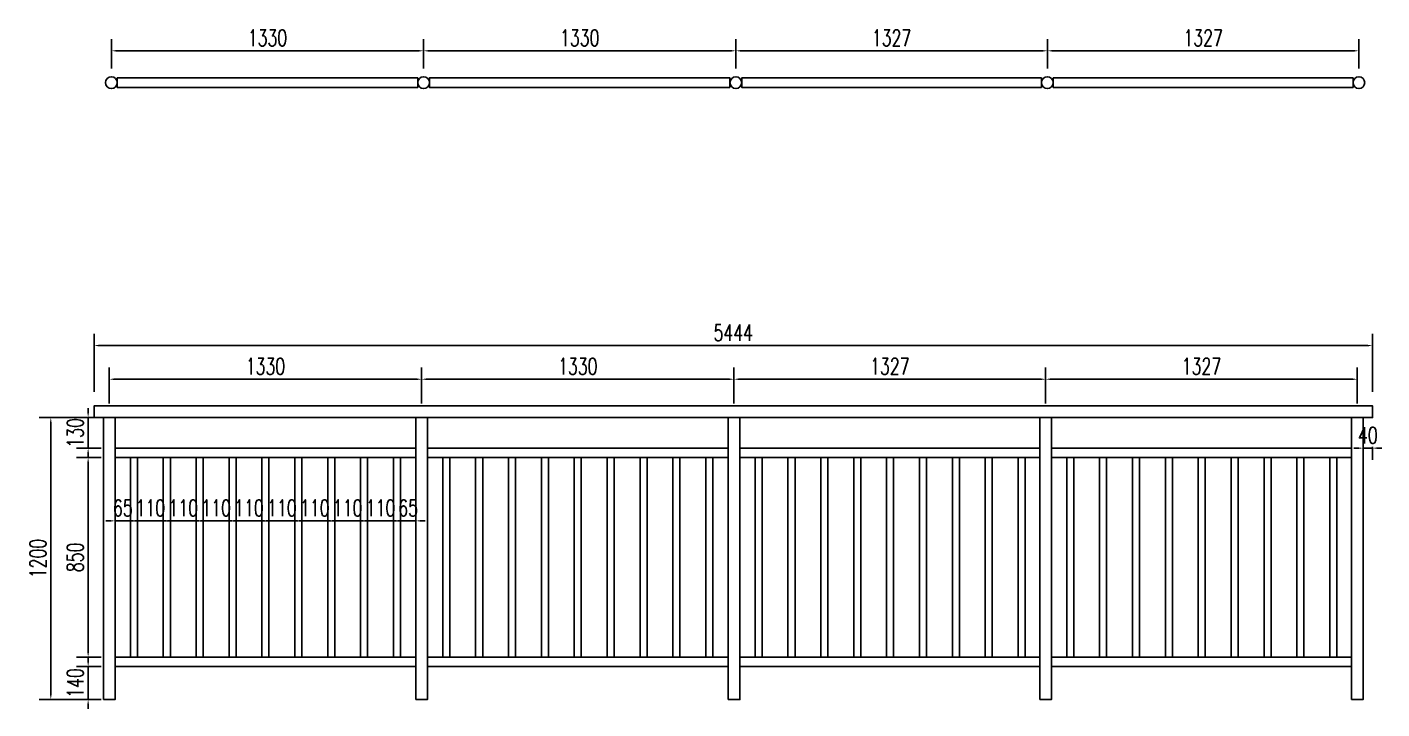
# Model space of a CAD drawing. Header units: millimetres. Extents: x -2430464 to 225692, y -180 to 1805330.
# Drawn here: x -1580155 to -1574387, y 614813 to 617715 of the extents above; entities that cross this region are included whole.
import ezdxf

# ---------------------------------------------------------------- set-up
doc = ezdxf.new("R2010")
doc.units = ezdxf.units.MM
doc.header["$LTSCALE"] = 1000
doc.layers.get('0').update_dxf_attribs({"linetype": 'CONTINUOUS'})
doc.layers.get('DEFPOINTS').update_dxf_attribs({"linetype": 'CONTINUOUS'})
for name, color, linetype in [('W-PLASTIC_RAILINGS塑木栏杆', 6, 'CONTINUOUS'), ('W-STEEL_FRAME钢架', 3, 'CONTINUOUS'), ('W-WOOD_FLOOR木地板', 30, 'CONTINUOUS')]:
    doc.layers.add(name, color=color, linetype=linetype)
doc.styles.add('STANDARD_T3', font='simplex.shx', dxfattribs={"width": 0.7, "bigfont": 'gbcbig.shx'})
doc.dimstyles.new('W&&20', dxfattribs={"dimtxt": 70, "dimasz": 20, "dimexe": 50, "dimexo": 60, "dimgap": 20, "dimtad": 1, "dimdec": 0, "dimzin": 0, "dimdsep": 46, "dimtxsty": 'STANDARD_T3', "dimcen": 0.09, "dimclrd": 1, "dimclre": 1, "dimclrt": 7, "dimazin": 2, "dimtfac": 1, "dimtdec": 0, "dimtix": 1, "dimtmove": 2, "dimatfit": 3, "dimfxl": 0, "dimtolj": 1, "dimtzin": 0, "dimarcsym": 0})

# ---------------------------------------------------------------- blocks, each defined once
blk = doc.blocks.new('*U583')
at = {"layer": 'W-PLASTIC_RAILINGS塑木栏杆'}
blk.add_lwpolyline([(-15, -420), (15, -420), (15, 430), (-15, 430)], close=True, dxfattribs=at)
blk = doc.blocks.new('*U584')
at = {"layer": 'W-PLASTIC_RAILINGS塑木栏杆', "color": 0, "linetype": 'ByBlock', "lineweight": -2, "transparency": 16777216}
for p in [(0, 0), (140, 0), (280, 0), (420, 0), (560, 0), (700, 0), (840, 0), (980, 0), (1120, 0)]:
    blk.add_blockref('*U583', p, dxfattribs=at)
blk = doc.blocks.new('*D587')
at = {"layer": 'DEFPOINTS', "color": 0, "transparency": 16777216}
for p in [(-1579870.5, 616052.8), (-1580054.5, 614852.8), (-1579830.5, 614852.8)]:
    blk.add_point(p, dxfattribs=at)
at = {"layer": 'W-WOOD_FLOOR木地板', "color": 1, "lineweight": -2, "transparency": 16777216}
for p, q in [((-1579930.5, 616052.8), (-1580104.5, 616052.8)), ((-1580054.5, 616032.8), (-1580054.5, 614872.8)), ((-1579890.5, 614852.8), (-1580104.5, 614852.8))]:
    blk.add_line(p, q, dxfattribs=at)
at = {"layer": 'W-WOOD_FLOOR木地板', "color": 1, "transparency": 16777216}
for points in [[(-1580057.9, 616032.8), (-1580051.2, 616032.8), (-1580054.5, 616052.8)], [(-1580057.9, 614872.8), (-1580051.2, 614872.8), (-1580054.5, 614852.8)]]:
    blk.add_solid(points, dxfattribs=at)
at = {"layer": 'W-WOOD_FLOOR木地板', "color": 7, "transparency": 16777216, "insert": (-1580109.5, 615452.8), "char_height": 70, "attachment_point": 5, "rotation": 90, "style": 'STANDARD_T3'}
blk.add_mtext('\\A1;1200', dxfattribs=at)
blk = doc.blocks.new('*D588')
at = {"layer": 'DEFPOINTS', "color": 0, "transparency": 16777216}
for p in [(-1579780.5, 615882.8), (-1579895.5, 615032.8), (-1579780.5, 615032.8)]:
    blk.add_point(p, dxfattribs=at)
at = {"layer": 'W-WOOD_FLOOR木地板', "color": 1, "lineweight": -2, "transparency": 16777216}
for p, q in [((-1579840.5, 615882.8), (-1579945.5, 615882.8)), ((-1579895.5, 615862.8), (-1579895.5, 615052.8)), ((-1579840.5, 615032.8), (-1579945.5, 615032.8))]:
    blk.add_line(p, q, dxfattribs=at)
at = {"layer": 'W-WOOD_FLOOR木地板', "color": 1, "transparency": 16777216}
for points in [[(-1579898.9, 615862.8), (-1579892.2, 615862.8), (-1579895.5, 615882.8)], [(-1579898.9, 615052.8), (-1579892.2, 615052.8), (-1579895.5, 615032.8)]]:
    blk.add_solid(points, dxfattribs=at)
at = {"layer": 'W-WOOD_FLOOR木地板', "color": 7, "transparency": 16777216, "insert": (-1579950.5, 615457.8), "char_height": 70, "attachment_point": 5, "rotation": 90, "style": 'STANDARD_T3'}
blk.add_mtext('\\A1;850', dxfattribs=at)
blk = doc.blocks.new('*D585')
at = {"layer": 'DEFPOINTS', "color": 0, "transparency": 16777216}
for p in [(-1579895.5, 616052.8), (-1579780.5, 616052.8), (-1579780.5, 615922.8)]:
    blk.add_point(p, dxfattribs=at)
at = {"layer": 'W-WOOD_FLOOR木地板', "color": 1, "lineweight": -2, "transparency": 16777216}
for p, q in [((-1579895.5, 616072.8), (-1579895.5, 616092.8)), ((-1579840.5, 616052.8), (-1579945.5, 616052.8)), ((-1579895.5, 615922.8), (-1579895.5, 616052.8)), ((-1579840.5, 615922.8), (-1579945.5, 615922.8)), ((-1579895.5, 615902.8), (-1579895.5, 615882.8))]:
    blk.add_line(p, q, dxfattribs=at)
at = {"layer": 'W-WOOD_FLOOR木地板', "color": 1, "transparency": 16777216}
for points in [[(-1579898.9, 616072.8), (-1579892.2, 616072.8), (-1579895.5, 616052.8)], [(-1579898.9, 615902.8), (-1579892.2, 615902.8), (-1579895.5, 615922.8)]]:
    blk.add_solid(points, dxfattribs=at)
at = {"layer": 'W-WOOD_FLOOR木地板', "color": 7, "transparency": 16777216, "insert": (-1579950.5, 615987.8), "char_height": 70, "attachment_point": 5, "rotation": 90, "style": 'STANDARD_T3'}
blk.add_mtext('\\A1;130', dxfattribs=at)
blk = doc.blocks.new('*D589')
at = {"layer": 'DEFPOINTS', "color": 0, "transparency": 16777216}
for p in [(-1579780.5, 614992.8), (-1579895.5, 614852.8), (-1579780.5, 614852.8)]:
    blk.add_point(p, dxfattribs=at)
at = {"layer": 'W-WOOD_FLOOR木地板', "color": 1, "lineweight": -2, "transparency": 16777216}
for p, q in [((-1579895.5, 615012.8), (-1579895.5, 615032.8)), ((-1579840.5, 614992.8), (-1579945.5, 614992.8)), ((-1579895.5, 614992.8), (-1579895.5, 614852.8)), ((-1579840.5, 614852.8), (-1579945.5, 614852.8)), ((-1579895.5, 614832.8), (-1579895.5, 614812.8))]:
    blk.add_line(p, q, dxfattribs=at)
at = {"layer": 'W-WOOD_FLOOR木地板', "color": 1, "transparency": 16777216}
for points in [[(-1579898.8, 615012.8), (-1579892.1, 615012.8), (-1579895.5, 614992.8)], [(-1579898.8, 614832.8), (-1579892.1, 614832.8), (-1579895.5, 614852.8)]]:
    blk.add_solid(points, dxfattribs=at)
at = {"layer": 'W-WOOD_FLOOR木地板', "color": 7, "transparency": 16777216, "insert": (-1579950.5, 614922.8), "char_height": 70, "attachment_point": 5, "rotation": 90, "style": 'STANDARD_T3'}
blk.add_mtext('\\A1;140', dxfattribs=at)
blk = doc.blocks.new('*D590')
at = {"layer": 'DEFPOINTS', "color": 0, "transparency": 16777216}
for p in [(-1578475.5, 616216.3), (-1579805.5, 616052.8), (-1578475.5, 616052.8)]:
    blk.add_point(p, dxfattribs=at)
at = {"layer": 'W-WOOD_FLOOR木地板', "color": 1, "lineweight": -2, "transparency": 16777216}
for p, q in [((-1579805.5, 616112.8), (-1579805.5, 616266.3)), ((-1578475.5, 616112.8), (-1578475.5, 616266.3)), ((-1579785.5, 616216.3), (-1578495.5, 616216.3))]:
    blk.add_line(p, q, dxfattribs=at)
at = {"layer": 'W-WOOD_FLOOR木地板', "color": 1, "transparency": 16777216}
for points in [[(-1579785.5, 616219.6), (-1579785.5, 616212.9), (-1579805.5, 616216.3)], [(-1578495.5, 616219.6), (-1578495.5, 616212.9), (-1578475.5, 616216.3)]]:
    blk.add_solid(points, dxfattribs=at)
at = {"layer": 'W-WOOD_FLOOR木地板', "color": 7, "transparency": 16777216, "insert": (-1579140.5, 616271.3), "char_height": 70, "attachment_point": 5, "style": 'STANDARD_T3'}
blk.add_mtext('\\A1;1330', dxfattribs=at)
blk = doc.blocks.new('*D591')
at = {"layer": 'DEFPOINTS', "color": 0, "transparency": 16777216}
for p in [(-1577145.5, 616216.3), (-1578475.5, 616052.8), (-1577145.5, 616052.8)]:
    blk.add_point(p, dxfattribs=at)
at = {"layer": 'W-WOOD_FLOOR木地板', "color": 1, "lineweight": -2, "transparency": 16777216}
for p, q in [((-1578475.5, 616112.8), (-1578475.5, 616266.3)), ((-1577145.5, 616112.8), (-1577145.5, 616266.3)), ((-1578455.5, 616216.3), (-1577165.5, 616216.3))]:
    blk.add_line(p, q, dxfattribs=at)
at = {"layer": 'W-WOOD_FLOOR木地板', "color": 1, "transparency": 16777216}
for points in [[(-1578455.5, 616219.6), (-1578455.5, 616212.9), (-1578475.5, 616216.3)], [(-1577165.5, 616219.6), (-1577165.5, 616212.9), (-1577145.5, 616216.3)]]:
    blk.add_solid(points, dxfattribs=at)
at = {"layer": 'W-WOOD_FLOOR木地板', "color": 7, "transparency": 16777216, "insert": (-1577810.5, 616271.3), "char_height": 70, "attachment_point": 5, "style": 'STANDARD_T3'}
blk.add_mtext('\\A1;1330', dxfattribs=at)
blk = doc.blocks.new('*D592')
at = {"layer": 'DEFPOINTS', "color": 0, "transparency": 16777216}
for p in [(-1575818.5, 616216.3), (-1577145.5, 616052.8), (-1575818.5, 616052.8)]:
    blk.add_point(p, dxfattribs=at)
at = {"layer": 'W-WOOD_FLOOR木地板', "color": 1, "lineweight": -2, "transparency": 16777216}
for p, q in [((-1577145.5, 616112.8), (-1577145.5, 616266.3)), ((-1575818.5, 616112.8), (-1575818.5, 616266.3)), ((-1577125.5, 616216.3), (-1575838.5, 616216.3))]:
    blk.add_line(p, q, dxfattribs=at)
at = {"layer": 'W-WOOD_FLOOR木地板', "color": 1, "transparency": 16777216}
for points in [[(-1577125.5, 616219.6), (-1577125.5, 616212.9), (-1577145.5, 616216.3)], [(-1575838.5, 616219.6), (-1575838.5, 616212.9), (-1575818.5, 616216.3)]]:
    blk.add_solid(points, dxfattribs=at)
at = {"layer": 'W-WOOD_FLOOR木地板', "color": 7, "transparency": 16777216, "insert": (-1576482, 616271.3), "char_height": 70, "attachment_point": 5, "style": 'STANDARD_T3'}
blk.add_mtext('\\A1;1327', dxfattribs=at)
blk = doc.blocks.new('*D593')
at = {"layer": 'DEFPOINTS', "color": 0, "transparency": 16777216}
for p in [(-1579780.5, 615690.3), (-1579715.5, 615690.3), (-1579715.5, 615613.3)]:
    blk.add_point(p, dxfattribs=at)
at = {"layer": 'W-WOOD_FLOOR木地板', "color": 1, "lineweight": -2, "transparency": 16777216}
for p, q in [((-1579800.5, 615613.3), (-1579820.5, 615613.3)), ((-1579780.5, 615630.3), (-1579780.5, 615563.3)), ((-1579780.5, 615613.3), (-1579715.5, 615613.3)), ((-1579715.5, 615630.3), (-1579715.5, 615563.3)), ((-1579695.5, 615613.3), (-1579675.5, 615613.3))]:
    blk.add_line(p, q, dxfattribs=at)
at = {"layer": 'W-WOOD_FLOOR木地板', "color": 1, "transparency": 16777216}
for points in [[(-1579800.5, 615616.6), (-1579800.5, 615609.9), (-1579780.5, 615613.3)], [(-1579695.5, 615616.6), (-1579695.5, 615609.9), (-1579715.5, 615613.3)]]:
    blk.add_solid(points, dxfattribs=at)
at = {"layer": 'W-WOOD_FLOOR木地板', "color": 7, "transparency": 16777216, "insert": (-1579748, 615668.3), "char_height": 70, "attachment_point": 5, "style": 'STANDARD_T3'}
blk.add_mtext('\\A1;65', dxfattribs=at)
blk = doc.blocks.new('*D586')
at = {"layer": 'DEFPOINTS', "color": 0, "transparency": 16777216}
for p in [(-1579685.5, 615690.3), (-1579575.5, 615690.3), (-1579575.5, 615613.3)]:
    blk.add_point(p, dxfattribs=at)
at = {"layer": 'W-WOOD_FLOOR木地板', "color": 1, "lineweight": -2, "transparency": 16777216}
for p, q in [((-1579705.5, 615613.3), (-1579725.5, 615613.3)), ((-1579685.5, 615630.3), (-1579685.5, 615563.3)), ((-1579685.5, 615613.3), (-1579575.5, 615613.3)), ((-1579575.5, 615630.3), (-1579575.5, 615563.3)), ((-1579555.5, 615613.3), (-1579535.5, 615613.3))]:
    blk.add_line(p, q, dxfattribs=at)
at = {"layer": 'W-WOOD_FLOOR木地板', "color": 1, "transparency": 16777216}
for points in [[(-1579705.5, 615616.6), (-1579705.5, 615609.9), (-1579685.5, 615613.3)], [(-1579555.5, 615616.6), (-1579555.5, 615609.9), (-1579575.5, 615613.3)]]:
    blk.add_solid(points, dxfattribs=at)
at = {"layer": 'W-WOOD_FLOOR木地板', "color": 7, "transparency": 16777216, "insert": (-1579630.5, 615668.3), "char_height": 70, "attachment_point": 5, "style": 'STANDARD_T3'}
blk.add_mtext('\\A1;110', dxfattribs=at)
blk = doc.blocks.new('*D594')
at = {"layer": 'DEFPOINTS', "color": 0, "transparency": 16777216}
for p in [(-1574491.5, 616216.3), (-1575818.5, 616052.8), (-1574491.5, 616052.8)]:
    blk.add_point(p, dxfattribs=at)
at = {"layer": 'W-WOOD_FLOOR木地板', "color": 1, "lineweight": -2, "transparency": 16777216}
for p, q in [((-1575818.5, 616112.8), (-1575818.5, 616266.3)), ((-1574491.5, 616112.8), (-1574491.5, 616266.3)), ((-1575798.5, 616216.3), (-1574511.5, 616216.3))]:
    blk.add_line(p, q, dxfattribs=at)
at = {"layer": 'W-WOOD_FLOOR木地板', "color": 1, "transparency": 16777216}
for points in [[(-1575798.5, 616219.6), (-1575798.5, 616212.9), (-1575818.5, 616216.3)], [(-1574511.5, 616219.6), (-1574511.5, 616212.9), (-1574491.5, 616216.3)]]:
    blk.add_solid(points, dxfattribs=at)
at = {"layer": 'W-WOOD_FLOOR木地板', "color": 7, "transparency": 16777216, "insert": (-1575155, 616271.3), "char_height": 70, "attachment_point": 5, "style": 'STANDARD_T3'}
blk.add_mtext('\\A1;1327', dxfattribs=at)
blk = doc.blocks.new('*D911')
at = {"layer": 'DEFPOINTS', "color": 0, "transparency": 16777216}
for p in [(-1578565.5, 615690.3), (-1578500.5, 615690.3), (-1578500.5, 615613.3)]:
    blk.add_point(p, dxfattribs=at)
at = {"layer": 'W-WOOD_FLOOR木地板', "color": 1, "lineweight": -2, "transparency": 16777216}
for p, q in [((-1578585.5, 615613.3), (-1578605.5, 615613.3)), ((-1578565.5, 615630.3), (-1578565.5, 615563.3)), ((-1578565.5, 615613.3), (-1578500.5, 615613.3)), ((-1578500.5, 615630.3), (-1578500.5, 615563.3)), ((-1578480.5, 615613.3), (-1578460.5, 615613.3))]:
    blk.add_line(p, q, dxfattribs=at)
at = {"layer": 'W-WOOD_FLOOR木地板', "color": 1, "transparency": 16777216}
for points in [[(-1578585.5, 615616.6), (-1578585.5, 615609.9), (-1578565.5, 615613.3)], [(-1578480.5, 615616.6), (-1578480.5, 615609.9), (-1578500.5, 615613.3)]]:
    blk.add_solid(points, dxfattribs=at)
at = {"layer": 'W-WOOD_FLOOR木地板', "color": 7, "transparency": 16777216, "insert": (-1578533, 615668.3), "char_height": 70, "attachment_point": 5, "style": 'STANDARD_T3'}
blk.add_mtext('\\A1;65', dxfattribs=at)
blk = doc.blocks.new('*D2095')
at = {"color": 1, "lineweight": -2, "transparency": 16777216}
for p, q in [((-1574486.5, 615922.8), (-1574506.5, 615922.8)), ((-1574466.5, 615927.8), (-1574466.5, 615872.8)), ((-1574466.5, 615922.8), (-1574426.5, 615922.8)), ((-1574426.5, 615927.8), (-1574426.5, 615872.8)), ((-1574406.5, 615922.8), (-1574386.5, 615922.8))]:
    blk.add_line(p, q, dxfattribs=at)
at = {"color": 1, "transparency": 16777216}
for points in [[(-1574486.5, 615926.1), (-1574486.5, 615919.4), (-1574466.5, 615922.8)], [(-1574406.5, 615926.1), (-1574406.5, 615919.4), (-1574426.5, 615922.8)]]:
    blk.add_solid(points, dxfattribs=at)
at = {"layer": 'DEFPOINTS', "color": 0, "transparency": 16777216}
for p in [(-1574466.5, 616052.8), (-1574426.5, 616052.8), (-1574426.5, 615922.8)]:
    blk.add_point(p, dxfattribs=at)
at = {"color": 7, "transparency": 16777216, "insert": (-1574446.5, 615977.8), "char_height": 70, "attachment_point": 5, "style": 'STANDARD_T3'}
blk.add_mtext('\\A1;40', dxfattribs=at)
blk = doc.blocks.new('*D2201')
at = {"color": 1, "lineweight": -2, "transparency": 16777216}
for p, q in [((-1579870.5, 616162.8), (-1579870.5, 616409.5)), ((-1579850.5, 616359.5), (-1574446.5, 616359.5)), ((-1574426.5, 616162.8), (-1574426.5, 616409.5))]:
    blk.add_line(p, q, dxfattribs=at)
at = {"color": 1, "transparency": 16777216}
for points in [[(-1579850.5, 616362.9), (-1579850.5, 616356.2), (-1579870.5, 616359.5)], [(-1574446.5, 616362.9), (-1574446.5, 616356.2), (-1574426.5, 616359.5)]]:
    blk.add_solid(points, dxfattribs=at)
at = {"layer": 'DEFPOINTS', "color": 0, "transparency": 16777216}
for p in [(-1574426.5, 616359.5), (-1579870.5, 616102.8), (-1574426.5, 616102.8)]:
    blk.add_point(p, dxfattribs=at)
at = {"color": 7, "transparency": 16777216, "insert": (-1577148.5, 616414.5), "char_height": 70, "attachment_point": 5, "style": 'STANDARD_T3'}
blk.add_mtext('\\A1;5444', dxfattribs=at)
blk = doc.blocks.new('*D2217')
at = {"layer": 'DEFPOINTS', "color": 0, "transparency": 16777216}
for p in [(-1578467, 617614.4), (-1579796.5, 617478.8), (-1578467, 617478.8)]:
    blk.add_point(p, dxfattribs=at)
at = {"layer": 'W-STEEL_FRAME钢架', "color": 1, "lineweight": -2, "transparency": 16777216}
for p, q in [((-1579796.5, 617538.8), (-1579796.5, 617664.4)), ((-1578467, 617538.8), (-1578467, 617664.4)), ((-1579776.5, 617614.4), (-1578487, 617614.4))]:
    blk.add_line(p, q, dxfattribs=at)
at = {"layer": 'W-STEEL_FRAME钢架', "color": 1, "transparency": 16777216}
for points in [[(-1579776.5, 617617.7), (-1579776.5, 617611.1), (-1579796.5, 617614.4)], [(-1578487, 617617.7), (-1578487, 617611.1), (-1578467, 617614.4)]]:
    blk.add_solid(points, dxfattribs=at)
at = {"layer": 'W-STEEL_FRAME钢架', "color": 7, "transparency": 16777216, "insert": (-1579131.8, 617669.4), "char_height": 70, "attachment_point": 5, "style": 'STANDARD_T3'}
blk.add_mtext('\\A1;1330', dxfattribs=at)
blk = doc.blocks.new('*D2218')
at = {"layer": 'DEFPOINTS', "color": 0, "transparency": 16777216}
for p in [(-1577137.5, 617614.4), (-1578467, 617478.8), (-1577137.5, 617478.8)]:
    blk.add_point(p, dxfattribs=at)
at = {"layer": 'W-STEEL_FRAME钢架', "color": 1, "lineweight": -2, "transparency": 16777216}
for p, q in [((-1578467, 617538.8), (-1578467, 617664.4)), ((-1577137.5, 617538.8), (-1577137.5, 617664.4)), ((-1578447, 617614.4), (-1577157.5, 617614.4))]:
    blk.add_line(p, q, dxfattribs=at)
at = {"layer": 'W-STEEL_FRAME钢架', "color": 1, "transparency": 16777216}
for points in [[(-1578447, 617617.7), (-1578447, 617611.1), (-1578467, 617614.4)], [(-1577157.5, 617617.7), (-1577157.5, 617611.1), (-1577137.5, 617614.4)]]:
    blk.add_solid(points, dxfattribs=at)
at = {"layer": 'W-STEEL_FRAME钢架', "color": 7, "transparency": 16777216, "insert": (-1577802.3, 617669.4), "char_height": 70, "attachment_point": 5, "style": 'STANDARD_T3'}
blk.add_mtext('\\A1;1330', dxfattribs=at)
blk = doc.blocks.new('*D2219')
at = {"layer": 'DEFPOINTS', "color": 0, "transparency": 16777216}
for p in [(-1575811, 617614.4), (-1577137.5, 617478.8), (-1575811, 617478.8)]:
    blk.add_point(p, dxfattribs=at)
at = {"layer": 'W-STEEL_FRAME钢架', "color": 1, "lineweight": -2, "transparency": 16777216}
for p, q in [((-1577137.5, 617538.8), (-1577137.5, 617664.4)), ((-1575811, 617538.8), (-1575811, 617664.4)), ((-1577117.5, 617614.4), (-1575831, 617614.4))]:
    blk.add_line(p, q, dxfattribs=at)
at = {"layer": 'W-STEEL_FRAME钢架', "color": 1, "transparency": 16777216}
for points in [[(-1577117.5, 617617.7), (-1577117.5, 617611.1), (-1577137.5, 617614.4)], [(-1575831, 617617.7), (-1575831, 617611.1), (-1575811, 617614.4)]]:
    blk.add_solid(points, dxfattribs=at)
at = {"layer": 'W-STEEL_FRAME钢架', "color": 7, "transparency": 16777216, "insert": (-1576474.3, 617669.4), "char_height": 70, "attachment_point": 5, "style": 'STANDARD_T3'}
blk.add_mtext('\\A1;1327', dxfattribs=at)
blk = doc.blocks.new('*D2220')
at = {"layer": 'DEFPOINTS', "color": 0, "transparency": 16777216}
for p in [(-1574484.5, 617614.4), (-1575811, 617478.8), (-1574484.5, 617478.8)]:
    blk.add_point(p, dxfattribs=at)
at = {"layer": 'W-STEEL_FRAME钢架', "color": 1, "lineweight": -2, "transparency": 16777216}
for p, q in [((-1575811, 617538.8), (-1575811, 617664.4)), ((-1574484.5, 617538.8), (-1574484.5, 617664.4)), ((-1575791, 617614.4), (-1574504.5, 617614.4))]:
    blk.add_line(p, q, dxfattribs=at)
at = {"layer": 'W-STEEL_FRAME钢架', "color": 1, "transparency": 16777216}
for points in [[(-1575791, 617617.7), (-1575791, 617611.1), (-1575811, 617614.4)], [(-1574504.5, 617617.7), (-1574504.5, 617611.1), (-1574484.5, 617614.4)]]:
    blk.add_solid(points, dxfattribs=at)
at = {"layer": 'W-STEEL_FRAME钢架', "color": 7, "transparency": 16777216, "insert": (-1575147.8, 617669.4), "char_height": 70, "attachment_point": 5, "style": 'STANDARD_T3'}
blk.add_mtext('\\A1;1327', dxfattribs=at)
blk = doc.blocks.new('*D2663')
at = {"layer": 'DEFPOINTS', "color": 0, "transparency": 16777216}
for p in [(-1579545.5, 615690.3), (-1579435.5, 615690.3), (-1579435.5, 615613.3)]:
    blk.add_point(p, dxfattribs=at)
at = {"layer": 'W-WOOD_FLOOR木地板', "color": 1, "lineweight": -2, "transparency": 16777216}
for p, q in [((-1579565.5, 615613.3), (-1579585.5, 615613.3)), ((-1579545.5, 615630.3), (-1579545.5, 615563.3)), ((-1579545.5, 615613.3), (-1579435.5, 615613.3)), ((-1579435.5, 615630.3), (-1579435.5, 615563.3)), ((-1579415.5, 615613.3), (-1579395.5, 615613.3))]:
    blk.add_line(p, q, dxfattribs=at)
at = {"layer": 'W-WOOD_FLOOR木地板', "color": 1, "transparency": 16777216}
for points in [[(-1579565.5, 615616.6), (-1579565.5, 615609.9), (-1579545.5, 615613.3)], [(-1579415.5, 615616.6), (-1579415.5, 615609.9), (-1579435.5, 615613.3)]]:
    blk.add_solid(points, dxfattribs=at)
at = {"layer": 'W-WOOD_FLOOR木地板', "color": 7, "transparency": 16777216, "insert": (-1579490.5, 615668.3), "char_height": 70, "attachment_point": 5, "style": 'STANDARD_T3'}
blk.add_mtext('\\A1;110', dxfattribs=at)
blk = doc.blocks.new('*D2664')
at = {"layer": 'DEFPOINTS', "color": 0, "transparency": 16777216}
for p in [(-1579405.5, 615690.3), (-1579295.5, 615690.3), (-1579295.5, 615613.3)]:
    blk.add_point(p, dxfattribs=at)
at = {"layer": 'W-WOOD_FLOOR木地板', "color": 1, "lineweight": -2, "transparency": 16777216}
for p, q in [((-1579425.5, 615613.3), (-1579445.5, 615613.3)), ((-1579405.5, 615630.3), (-1579405.5, 615563.3)), ((-1579405.5, 615613.3), (-1579295.5, 615613.3)), ((-1579295.5, 615630.3), (-1579295.5, 615563.3)), ((-1579275.5, 615613.3), (-1579255.5, 615613.3))]:
    blk.add_line(p, q, dxfattribs=at)
at = {"layer": 'W-WOOD_FLOOR木地板', "color": 1, "transparency": 16777216}
for points in [[(-1579425.5, 615616.6), (-1579425.5, 615609.9), (-1579405.5, 615613.3)], [(-1579275.5, 615616.6), (-1579275.5, 615609.9), (-1579295.5, 615613.3)]]:
    blk.add_solid(points, dxfattribs=at)
at = {"layer": 'W-WOOD_FLOOR木地板', "color": 7, "transparency": 16777216, "insert": (-1579350.5, 615668.3), "char_height": 70, "attachment_point": 5, "style": 'STANDARD_T3'}
blk.add_mtext('\\A1;110', dxfattribs=at)
blk = doc.blocks.new('*D2665')
at = {"layer": 'DEFPOINTS', "color": 0, "transparency": 16777216}
for p in [(-1579265.5, 615690.3), (-1579155.5, 615690.3), (-1579155.5, 615613.3)]:
    blk.add_point(p, dxfattribs=at)
at = {"layer": 'W-WOOD_FLOOR木地板', "color": 1, "lineweight": -2, "transparency": 16777216}
for p, q in [((-1579285.5, 615613.3), (-1579305.5, 615613.3)), ((-1579265.5, 615630.3), (-1579265.5, 615563.3)), ((-1579265.5, 615613.3), (-1579155.5, 615613.3)), ((-1579155.5, 615630.3), (-1579155.5, 615563.3)), ((-1579135.5, 615613.3), (-1579115.5, 615613.3))]:
    blk.add_line(p, q, dxfattribs=at)
at = {"layer": 'W-WOOD_FLOOR木地板', "color": 1, "transparency": 16777216}
for points in [[(-1579285.5, 615616.6), (-1579285.5, 615609.9), (-1579265.5, 615613.3)], [(-1579135.5, 615616.6), (-1579135.5, 615609.9), (-1579155.5, 615613.3)]]:
    blk.add_solid(points, dxfattribs=at)
at = {"layer": 'W-WOOD_FLOOR木地板', "color": 7, "transparency": 16777216, "insert": (-1579210.5, 615668.3), "char_height": 70, "attachment_point": 5, "style": 'STANDARD_T3'}
blk.add_mtext('\\A1;110', dxfattribs=at)
blk = doc.blocks.new('*D2666')
at = {"layer": 'DEFPOINTS', "color": 0, "transparency": 16777216}
for p in [(-1579125.5, 615690.3), (-1579015.5, 615690.3), (-1579015.5, 615613.3)]:
    blk.add_point(p, dxfattribs=at)
at = {"layer": 'W-WOOD_FLOOR木地板', "color": 1, "lineweight": -2, "transparency": 16777216}
for p, q in [((-1579145.5, 615613.3), (-1579165.5, 615613.3)), ((-1579125.5, 615630.3), (-1579125.5, 615563.3)), ((-1579125.5, 615613.3), (-1579015.5, 615613.3)), ((-1579015.5, 615630.3), (-1579015.5, 615563.3)), ((-1578995.5, 615613.3), (-1578975.5, 615613.3))]:
    blk.add_line(p, q, dxfattribs=at)
at = {"layer": 'W-WOOD_FLOOR木地板', "color": 1, "transparency": 16777216}
for points in [[(-1579145.5, 615616.6), (-1579145.5, 615609.9), (-1579125.5, 615613.3)], [(-1578995.5, 615616.6), (-1578995.5, 615609.9), (-1579015.5, 615613.3)]]:
    blk.add_solid(points, dxfattribs=at)
at = {"layer": 'W-WOOD_FLOOR木地板', "color": 7, "transparency": 16777216, "insert": (-1579070.5, 615668.3), "char_height": 70, "attachment_point": 5, "style": 'STANDARD_T3'}
blk.add_mtext('\\A1;110', dxfattribs=at)
blk = doc.blocks.new('*D2667')
at = {"layer": 'DEFPOINTS', "color": 0, "transparency": 16777216}
for p in [(-1578985.5, 615690.3), (-1578875.5, 615690.3), (-1578875.5, 615613.3)]:
    blk.add_point(p, dxfattribs=at)
at = {"layer": 'W-WOOD_FLOOR木地板', "color": 1, "lineweight": -2, "transparency": 16777216}
for p, q in [((-1579005.5, 615613.3), (-1579025.5, 615613.3)), ((-1578985.5, 615630.3), (-1578985.5, 615563.3)), ((-1578985.5, 615613.3), (-1578875.5, 615613.3)), ((-1578875.5, 615630.3), (-1578875.5, 615563.3)), ((-1578855.5, 615613.3), (-1578835.5, 615613.3))]:
    blk.add_line(p, q, dxfattribs=at)
at = {"layer": 'W-WOOD_FLOOR木地板', "color": 1, "transparency": 16777216}
for points in [[(-1579005.5, 615616.6), (-1579005.5, 615609.9), (-1578985.5, 615613.3)], [(-1578855.5, 615616.6), (-1578855.5, 615609.9), (-1578875.5, 615613.3)]]:
    blk.add_solid(points, dxfattribs=at)
at = {"layer": 'W-WOOD_FLOOR木地板', "color": 7, "transparency": 16777216, "insert": (-1578930.5, 615668.3), "char_height": 70, "attachment_point": 5, "style": 'STANDARD_T3'}
blk.add_mtext('\\A1;110', dxfattribs=at)
blk = doc.blocks.new('*D2668')
at = {"layer": 'DEFPOINTS', "color": 0, "transparency": 16777216}
for p in [(-1578845.5, 615690.3), (-1578735.5, 615690.3), (-1578735.5, 615613.3)]:
    blk.add_point(p, dxfattribs=at)
at = {"layer": 'W-WOOD_FLOOR木地板', "color": 1, "lineweight": -2, "transparency": 16777216}
for p, q in [((-1578865.5, 615613.3), (-1578885.5, 615613.3)), ((-1578845.5, 615630.3), (-1578845.5, 615563.3)), ((-1578845.5, 615613.3), (-1578735.5, 615613.3)), ((-1578735.5, 615630.3), (-1578735.5, 615563.3)), ((-1578715.5, 615613.3), (-1578695.5, 615613.3))]:
    blk.add_line(p, q, dxfattribs=at)
at = {"layer": 'W-WOOD_FLOOR木地板', "color": 1, "transparency": 16777216}
for points in [[(-1578865.5, 615616.6), (-1578865.5, 615609.9), (-1578845.5, 615613.3)], [(-1578715.5, 615616.6), (-1578715.5, 615609.9), (-1578735.5, 615613.3)]]:
    blk.add_solid(points, dxfattribs=at)
at = {"layer": 'W-WOOD_FLOOR木地板', "color": 7, "transparency": 16777216, "insert": (-1578790.5, 615668.3), "char_height": 70, "attachment_point": 5, "style": 'STANDARD_T3'}
blk.add_mtext('\\A1;110', dxfattribs=at)
blk = doc.blocks.new('*D2669')
at = {"layer": 'DEFPOINTS', "color": 0, "transparency": 16777216}
for p in [(-1578705.5, 615690.3), (-1578595.5, 615690.3), (-1578595.5, 615613.3)]:
    blk.add_point(p, dxfattribs=at)
at = {"layer": 'W-WOOD_FLOOR木地板', "color": 1, "lineweight": -2, "transparency": 16777216}
for p, q in [((-1578725.5, 615613.3), (-1578745.5, 615613.3)), ((-1578705.5, 615630.3), (-1578705.5, 615563.3)), ((-1578705.5, 615613.3), (-1578595.5, 615613.3)), ((-1578595.5, 615630.3), (-1578595.5, 615563.3)), ((-1578575.5, 615613.3), (-1578555.5, 615613.3))]:
    blk.add_line(p, q, dxfattribs=at)
at = {"layer": 'W-WOOD_FLOOR木地板', "color": 1, "transparency": 16777216}
for points in [[(-1578725.5, 615616.6), (-1578725.5, 615609.9), (-1578705.5, 615613.3)], [(-1578575.5, 615616.6), (-1578575.5, 615609.9), (-1578595.5, 615613.3)]]:
    blk.add_solid(points, dxfattribs=at)
at = {"layer": 'W-WOOD_FLOOR木地板', "color": 7, "transparency": 16777216, "insert": (-1578650.5, 615668.3), "char_height": 70, "attachment_point": 5, "style": 'STANDARD_T3'}
blk.add_mtext('\\A1;110', dxfattribs=at)
blk = doc.blocks.new('*U2670')
at = {"layer": 'W-PLASTIC_RAILINGS塑木栏杆'}
blk.add_lwpolyline([(-15, -420), (15, -420), (15, 430), (-15, 430)], close=True, dxfattribs=at)
blk = doc.blocks.new('*U2671')
at = {"layer": 'W-PLASTIC_RAILINGS塑木栏杆', "color": 0, "linetype": 'ByBlock', "lineweight": -2, "transparency": 16777216}
for p in [(0, 0), (140, 0), (280, 0), (420, 0), (560, 0), (700, 0), (840, 0), (980, 0), (1120, 0)]:
    blk.add_blockref('*U2670', p, dxfattribs=at)
blk = doc.blocks.new('*U2672')
at = {"layer": 'W-PLASTIC_RAILINGS塑木栏杆'}
blk.add_lwpolyline([(-15, -420), (15, -420), (15, 430), (-15, 430)], close=True, dxfattribs=at)
blk = doc.blocks.new('*U2673')
at = {"layer": 'W-PLASTIC_RAILINGS塑木栏杆', "color": 0, "linetype": 'ByBlock', "lineweight": -2, "transparency": 16777216}
for p in [(0, 0), (140, 0), (280, 0), (420, 0), (560, 0), (700, 0), (840, 0), (980, 0), (1120, 0)]:
    blk.add_blockref('*U2672', p, dxfattribs=at)
blk = doc.blocks.new('*U2674')
at = {"layer": 'W-PLASTIC_RAILINGS塑木栏杆'}
blk.add_lwpolyline([(-15, -420), (15, -420), (15, 430), (-15, 430)], close=True, dxfattribs=at)
blk = doc.blocks.new('*U2675')
at = {"layer": 'W-PLASTIC_RAILINGS塑木栏杆', "color": 0, "linetype": 'ByBlock', "lineweight": -2, "transparency": 16777216}
for p in [(0, 0), (140, 0), (280, 0), (420, 0), (560, 0), (700, 0), (840, 0), (980, 0), (1120, 0)]:
    blk.add_blockref('*U2674', p, dxfattribs=at)

msp = doc.modelspace()

# ---------------------------------------------------------------- linework, layer by layer
at = {"layer": 'W-PLASTIC_RAILINGS塑木栏杆'}
for points in [[(-1579771.52, 617458.81), (-1578492.02, 617458.81), (-1578492.02, 617498.81), (-1579771.52, 617498.81)], [(-1577162.52, 617458.81), (-1578442.02, 617458.81), (-1578442.02, 617498.81), (-1577162.52, 617498.81)], [(-1575836.02, 617458.81), (-1577112.52, 617458.81), (-1577112.52, 617498.81), (-1575836.02, 617498.81)], [(-1574509.52, 617458.81), (-1575786.02, 617458.81), (-1575786.02, 617498.81), (-1574509.52, 617498.81)], [(-1579870.52, 616052.76), (-1574426.52, 616052.76), (-1574426.52, 616102.76), (-1579870.52, 616102.76)], [(-1579830.52, 614852.76), (-1579780.52, 614852.76), (-1579780.52, 616052.76), (-1579830.52, 616052.76)], [(-1578500.52, 614852.76), (-1578450.52, 614852.76), (-1578450.52, 616052.76), (-1578500.52, 616052.76)], [(-1577170.52, 614852.76), (-1577120.52, 614852.76), (-1577120.52, 616052.76), (-1577170.52, 616052.76)], [(-1575843.52, 614852.76), (-1575793.52, 614852.76), (-1575793.52, 616052.76), (-1575843.52, 616052.76)], [(-1574516.52, 614852.76), (-1574466.52, 614852.76), (-1574466.52, 616052.76), (-1574516.52, 616052.76)], [(-1579780.52, 615882.76), (-1578500.52, 615882.76), (-1578500.52, 615922.76), (-1579780.52, 615922.76)], [(-1577170.52, 615882.76), (-1578450.52, 615882.76), (-1578450.52, 615922.76), (-1577170.52, 615922.76)], [(-1575843.52, 615882.76), (-1577120.52, 615882.76), (-1577120.52, 615922.76), (-1575843.52, 615922.76)], [(-1574516.52, 615882.76), (-1575793.52, 615882.76), (-1575793.52, 615922.76), (-1574516.52, 615922.76)], [(-1579780.52, 615032.76), (-1578500.52, 615032.76), (-1578500.52, 614992.76), (-1579780.52, 614992.76)], [(-1577170.52, 615032.76), (-1578450.52, 615032.76), (-1578450.52, 614992.76), (-1577170.52, 614992.76)], [(-1575843.52, 615032.76), (-1577120.52, 615032.76), (-1577120.52, 614992.76), (-1575843.52, 614992.76)], [(-1574516.52, 615032.76), (-1575793.52, 615032.76), (-1575793.52, 614992.76), (-1574516.52, 614992.76)]]:
    msp.add_lwpolyline(points, close=True, dxfattribs=at)
for centre in [(-1579796.52, 617478.81), (-1578467.02, 617478.81), (-1577137.52, 617478.81), (-1575811.02, 617478.81), (-1574484.52, 617478.81)]:
    msp.add_circle(centre, 25, dxfattribs=at)

# ---------------------------------------------------------------- block references
for name, p in [('*U584', (-1579700.52, 615452.76)), ('*U2671', (-1578370.52, 615452.76)), ('*U2673', (-1577040.52, 615452.76)), ('*U2675', (-1575713.52, 615452.76))]:
    msp.add_blockref(name, p, dxfattribs=at)

# ---------------------------------------------------------------- dimensions: what is measured, and where the dimension line sits
at = {"color": 1}
dim = msp.add_linear_dim(base=(-1574426.52, 616359.54), p1=(-1579870.52, 616102.76), p2=(-1574426.52, 616102.76), dimstyle='W&&20', dxfattribs=at)
dim.commit()
dim.dimension.update_dxf_attribs({"geometry": '*D2201', "text_midpoint": (-1577148.52, 616414.54)})
dim = msp.add_linear_dim(base=(-1574426.52, 615922.76), p1=(-1574466.52, 616052.76), p2=(-1574426.52, 616052.76), dimstyle='W&&20', override={"dimfxl": 5, "dimfxlon": 1, "dimarcsym": 2}, dxfattribs=at)
dim.commit()
dim.dimension.update_dxf_attribs({"geometry": '*D2095', "text_midpoint": (-1574446.52, 615977.76)})
at = {"layer": 'W-STEEL_FRAME钢架'}
for base, p1, p2, picture, middle in [((-1578467.0237428, 617614.38952915), (-1579796.5237428, 617478.8089411), (-1578467.0237428, 617478.8089411), '*D2217', (-1579131.7737428, 617669.38952915)), ((-1577137.5237428, 617614.38952915), (-1578467.0237428, 617478.8089411), (-1577137.5237428, 617478.8089411), '*D2218', (-1577802.2737428, 617669.38952915)), ((-1575811.0237428, 617614.38952915), (-1577137.5237428, 617478.8089411), (-1575811.0237428, 617478.8089411), '*D2219', (-1576474.2737428, 617669.38952915)), ((-1574484.5237428, 617614.38952915), (-1575811.0237428, 617478.8089411), (-1574484.5237428, 617478.8089411), '*D2220', (-1575147.7737428, 617669.38952915))]:
    dim = msp.add_linear_dim(base=base, p1=p1, p2=p2, dimstyle='W&&20', dxfattribs=at)
    dim.commit()
    dim.dimension.update_dxf_attribs({"geometry": picture, "text_midpoint": middle})
at = {"layer": 'W-WOOD_FLOOR木地板'}
for base, p1, p2, picture, middle in [((-1578475.52, 616216.26), (-1579805.52, 616052.76), (-1578475.52, 616052.76), '*D590', (-1579140.52, 616271.26)), ((-1577145.52, 616216.26), (-1578475.52, 616052.76), (-1577145.52, 616052.76), '*D591', (-1577810.52, 616271.26)), ((-1575818.52, 616216.26), (-1577145.52, 616052.76), (-1575818.52, 616052.76), '*D592', (-1576482.02, 616271.26)), ((-1574491.52, 616216.26), (-1575818.52, 616052.76), (-1574491.52, 616052.76), '*D594', (-1575155.02, 616271.26)), ((-1579715.52, 615613.26), (-1579780.52, 615690.26), (-1579715.52, 615690.26), '*D593', (-1579748.02, 615668.26)), ((-1579575.52, 615613.26), (-1579685.52, 615690.26), (-1579575.52, 615690.26), '*D586', (-1579630.52, 615668.26)), ((-1579435.52, 615613.26), (-1579545.52, 615690.26), (-1579435.52, 615690.26), '*D2663', (-1579490.52, 615668.26)), ((-1579295.52, 615613.26), (-1579405.52, 615690.26), (-1579295.52, 615690.26), '*D2664', (-1579350.52, 615668.26)), ((-1579155.52, 615613.26), (-1579265.52, 615690.26), (-1579155.52, 615690.26), '*D2665', (-1579210.52, 615668.26)), ((-1579015.52, 615613.26), (-1579125.52, 615690.26), (-1579015.52, 615690.26), '*D2666', (-1579070.52, 615668.26)), ((-1578875.52, 615613.26), (-1578985.52, 615690.26), (-1578875.52, 615690.26), '*D2667', (-1578930.52, 615668.26)), ((-1578735.52, 615613.26), (-1578845.52, 615690.26), (-1578735.52, 615690.26), '*D2668', (-1578790.52, 615668.26)), ((-1578595.52, 615613.26), (-1578705.52, 615690.26), (-1578595.52, 615690.26), '*D2669', (-1578650.52, 615668.26)), ((-1578500.52, 615613.26), (-1578565.52, 615690.26), (-1578500.52, 615690.26), '*D911', (-1578533.02, 615668.26))]:
    dim = msp.add_linear_dim(base=base, p1=p1, p2=p2, dimstyle='W&&20', dxfattribs=at)
    dim.commit()
    dim.dimension.update_dxf_attribs({"geometry": picture, "text_midpoint": middle})
for base, p1, p2, picture, middle in [((-1579895.52, 616052.76), (-1579780.52, 615922.76), (-1579780.52, 616052.76), '*D585', (-1579950.52, 615987.76)), ((-1580054.52, 614852.76), (-1579870.52, 616052.76), (-1579830.52, 614852.76), '*D587', (-1580109.52, 615452.76)), ((-1579895.52, 615032.76), (-1579780.52, 615882.76), (-1579780.52, 615032.76), '*D588', (-1579950.52, 615457.76)), ((-1579895.45, 614852.76), (-1579780.52, 614992.76), (-1579780.52, 614852.76), '*D589', (-1579950.45, 614922.76))]:
    dim = msp.add_linear_dim(base=base, p1=p1, p2=p2, angle=90, dimstyle='W&&20', dxfattribs=at)
    dim.commit()
    dim.dimension.update_dxf_attribs({"geometry": picture, "text_midpoint": middle})

doc.saveas('drawing.dxf')
